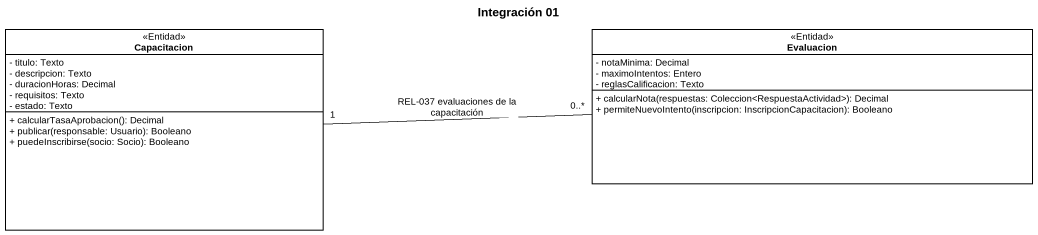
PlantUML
@startuml
title Integración 01
hide circle
hide empty members
skinparam classAttributeIconSize 0
class Capacitacion <<Entidad>> #FFFFFF {
  - titulo: Texto
  - descripcion: Texto
  - duracionHoras: Decimal
  - requisitos: Texto
  - estado: Texto
  + calcularTasaAprobacion(): Decimal
  + publicar(responsable: Usuario): Booleano
  + puedeInscribirse(socio: Socio): Booleano
}
class Evaluacion <<Entidad>> #FFFFFF {
  - notaMinima: Decimal
  - maximoIntentos: Entero
  - reglasCalificacion: Texto
  + calcularNota(respuestas: Coleccion<RespuestaActividad>): Decimal
  + permiteNuevoIntento(inscripcion: InscripcionCapacitacion): Booleano
}
Capacitacion "1" -right- "0..*" Evaluacion : REL-037 evaluaciones de la capacitación
@enduml
